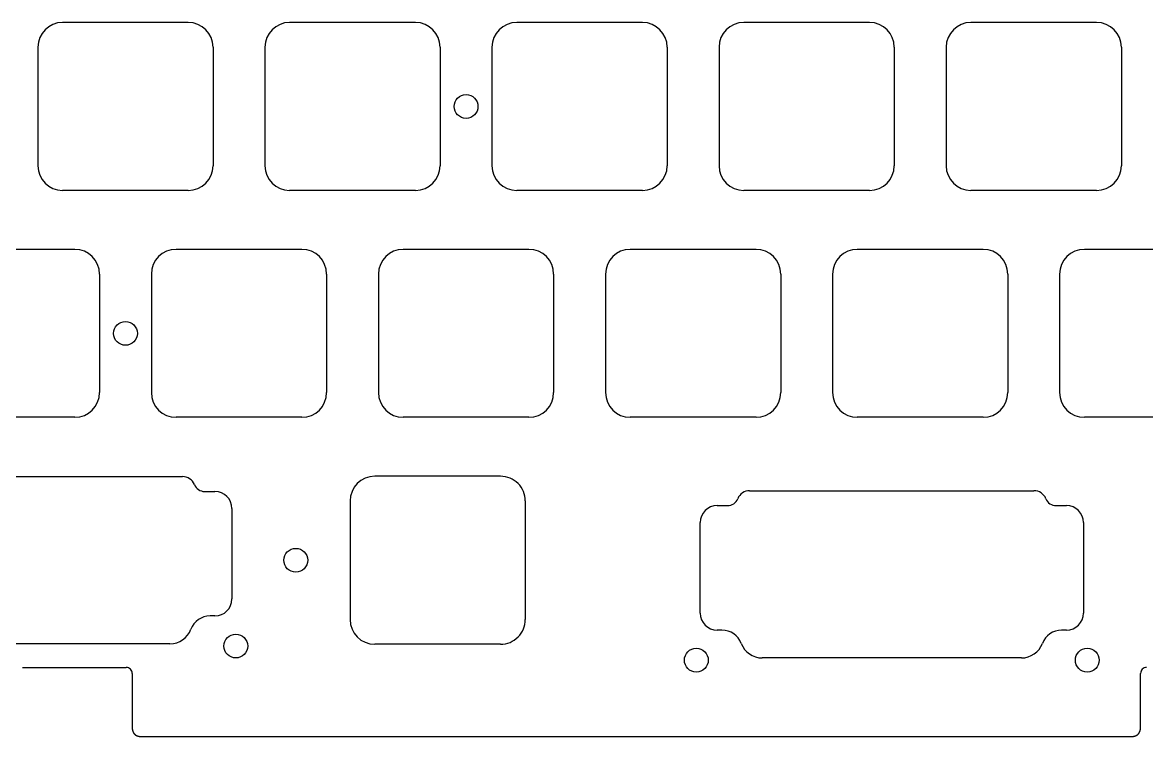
# Model space of a CAD drawing. Header units: millimetres. Extents: x -9 to 276, y -91 to 15.
# Drawn here: x 81.8 to 176.1, y -91 to -31 of the extents above; entities that cross this region are included whole.
import ezdxf

# ---------------------------------------------------------------- set-up
doc = ezdxf.new("R2010")
doc.units = ezdxf.units.MM
doc.layers.add('Edge.Cuts', color=53, linetype='CONTINUOUS', true_color=0xc8a339)

msp = doc.modelspace()

# ---------------------------------------------------------------- linework, layer by layer
at = {"layer": 'Edge.Cuts', "linetype": 'CONTINUOUS'}
for p, q in [((95.7625, -31.05), (85.2125, -31.05)), ((114.8125, -31.05), (104.2625, -31.05)), ((133.8625, -31.05), (123.3125, -31.05)), ((152.9125, -31.05), (142.3625, -31.05)), ((171.9625, -31.05), (161.4125, -31.05)), ((83.1375, -33.125), (83.1375, -43.075)), ((97.8375, -33.125), (97.8375, -43.075)), ((102.1875, -33.125), (102.1875, -43.075)), ((116.8875, -33.125), (116.8875, -43.075)), ((121.2375, -33.125), (121.2375, -43.075)), ((135.9375, -33.125), (135.9375, -43.075)), ((140.2875, -33.125), (140.2875, -43.075)), ((154.9875, -33.125), (154.9875, -43.075)), ((159.3375, -33.125), (159.3375, -43.075)), ((174.0375, -33.125), (174.0375, -43.075)), ((95.7625, -45.15), (85.2125, -45.15)), ((114.8125, -45.15), (104.2625, -45.15)), ((133.8625, -45.15), (123.3125, -45.15)), ((152.9125, -45.15), (142.3625, -45.15)), ((171.9625, -45.15), (161.4125, -45.15)), ((86.2375, -50.1), (75.6875, -50.1)), ((105.2875, -50.1), (94.7375, -50.1)), ((124.3375, -50.1), (113.7875, -50.1)), ((143.3875, -50.1), (132.8375, -50.1)), ((162.4375, -50.1), (151.8875, -50.1)), ((181.4875, -50.1), (170.9375, -50.1)), ((88.3125, -52.175), (88.3125, -62.125)), ((92.6625, -52.175), (92.6625, -62.125)), ((107.3625, -52.175), (107.3625, -62.125)), ((111.7125, -52.175), (111.7125, -62.125)), ((126.4125, -52.175), (126.4125, -62.125)), ((130.7625, -52.175), (130.7625, -62.125)), ((145.4625, -52.175), (145.4625, -62.125)), ((149.8125, -52.175), (149.8125, -62.125)), ((164.5125, -52.175), (164.5125, -62.125)), ((168.8625, -52.175), (168.8625, -62.125)), ((86.2375, -64.2), (75.6875, -64.2)), ((105.2875, -64.2), (94.7375, -64.2)), ((124.3375, -64.2), (113.7875, -64.2)), ((143.3875, -64.2), (132.8375, -64.2)), ((162.4375, -64.2), (151.8875, -64.2)), ((181.4875, -64.2), (170.9375, -64.2)), ((81.849147, -85.199997), (90.550147, -85.199997)), ((91.050147, -85.699997), (91.050147, -90.199997)), ((175.649852, -90.199997), (175.649852, -85.699997)), ((91.050147, -90.199997), (91.050157, -90.205644)), ((91.050157, -90.205644), (91.050187, -90.211271)), ((91.050187, -90.211271), (91.050237, -90.216858)), ((91.050237, -90.216858), (91.050306, -90.222425)), ((91.050306, -90.222425), (91.050396, -90.227953)), ((91.050396, -90.227953), (91.050504, -90.233461)), ((91.050504, -90.233461), (91.050633, -90.23893)), ((91.050633, -90.23893), (91.05078, -90.24438)), ((91.05078, -90.24438), (91.050947, -90.249791)), ((91.050947, -90.249791), (91.051133, -90.255183)), ((91.051133, -90.255183), (91.051338, -90.260537)), ((91.051338, -90.260537), (91.051562, -90.265871)), ((91.051562, -90.265871), (91.051804, -90.271168)), ((91.051804, -90.271168), (91.052066, -90.276445)), ((91.052066, -90.276445), (91.052346, -90.281686)), ((91.052346, -90.281686), (91.052645, -90.286907)), ((91.052645, -90.286907), (91.052962, -90.292092)), ((91.052962, -90.292092), (91.053298, -90.297257)), ((91.053298, -90.297257), (91.053651, -90.302386)), ((91.053651, -90.302386), (91.054023, -90.307497)), ((91.054023, -90.307497), (91.054413, -90.312571)), ((91.054413, -90.312571), (91.054821, -90.317627)), ((91.054821, -90.317627), (91.055247, -90.322647)), ((91.055247, -90.322647), (91.055691, -90.327648)), ((91.055691, -90.327648), (91.056152, -90.332615)), ((91.056152, -90.332615), (91.056632, -90.337563)), ((91.056632, -90.337563), (91.057128, -90.342476)), ((91.057128, -90.342476), (91.057642, -90.347371)), ((91.057642, -90.347371), (91.058173, -90.352231)), ((91.058173, -90.352231), (91.058722, -90.357074)), ((91.058722, -90.357074), (91.059288, -90.361882)), ((91.059288, -90.361882), (91.059871, -90.366672)), ((91.059871, -90.366672), (91.06047, -90.371429)), ((91.06047, -90.371429), (91.061088, -90.376168)), ((91.061088, -90.376168), (91.061721, -90.380874)), ((91.061721, -90.380874), (91.062372, -90.385562)), ((91.062372, -90.385562), (91.063039, -90.390217)), ((91.063039, -90.390217), (91.063723, -90.394854)), ((91.063723, -90.394854), (91.064423, -90.399459)), ((91.064423, -90.399459), (91.065141, -90.404047)), ((91.065141, -90.404047), (91.065873, -90.408602)), ((91.065873, -90.408602), (91.066624, -90.41314)), ((91.066624, -90.41314), (91.067389, -90.417646)), ((91.067389, -90.417646), (91.068171, -90.422135)), ((91.068171, -90.422135), (91.068969, -90.426593)), ((91.068969, -90.426593), (91.069784, -90.431034)), ((91.069784, -90.431034), (91.070613, -90.435443)), ((91.070613, -90.435443), (91.07146, -90.439836)), ((91.07146, -90.439836), (91.072321, -90.444198)), ((91.072321, -90.444198), (91.073199, -90.448543)), ((91.073199, -90.448543), (91.074091, -90.452858)), ((91.074091, -90.452858), (91.075001, -90.457156)), ((91.075001, -90.457156), (91.075924, -90.461425)), ((91.075924, -90.461425), (91.076864, -90.465676)), ((91.076864, -90.465676), (91.077819, -90.469898)), ((91.077819, -90.469898), (91.07879, -90.474104)), ((91.07879, -90.474104), (91.079775, -90.478281)), ((91.079775, -90.478281), (91.080777, -90.482441)), ((91.080777, -90.482441), (91.081792, -90.486572)), ((91.081792, -90.486572), (91.082824, -90.490687)), ((91.082824, -90.490687), (91.083869, -90.494773)), ((91.083869, -90.494773), (91.084931, -90.498844)), ((91.084931, -90.498844), (91.086007, -90.502886)), ((91.086007, -90.502886), (91.087098, -90.506912)), ((91.087098, -90.506912), (91.088203, -90.510911)), ((91.088203, -90.510911), (91.089325, -90.514893)), ((91.089325, -90.514893), (91.090459, -90.518848)), ((91.090459, -90.518848), (91.09161, -90.522788)), ((91.09161, -90.522788), (91.092773, -90.5267)), ((91.092773, -90.5267), (91.093953, -90.530596)), ((175.604724, -90.53488), (175.607094, -90.527139)), ((175.607094, -90.527139), (175.609405, -90.519313)), ((175.609405, -90.519313), (175.611658, -90.511402)), ((175.611658, -90.511402), (175.613853, -90.503405)), ((175.613853, -90.503405), (175.615988, -90.495321)), ((175.615988, -90.495321), (175.618064, -90.487148)), ((175.618064, -90.487148), (175.620079, -90.478887)), ((175.620079, -90.478887), (175.622034, -90.470536)), ((175.622034, -90.470536), (175.623928, -90.462094)), ((175.623928, -90.462094), (175.625761, -90.45356)), ((175.625761, -90.45356), (175.627531, -90.444934)), ((175.627531, -90.444934), (175.629239, -90.436214)), ((175.629239, -90.436214), (175.630884, -90.427399)), ((175.630884, -90.427399), (175.632465, -90.418489)), ((175.632465, -90.418489), (175.633982, -90.409482)), ((175.633982, -90.409482), (175.635434, -90.400377)), ((175.635434, -90.400377), (175.63682, -90.391174)), ((175.63682, -90.391174), (175.638141, -90.381872)), ((175.638141, -90.381872), (175.639395, -90.372469)), ((175.639395, -90.372469), (175.640581, -90.362964)), ((175.640581, -90.362964), (175.6417, -90.353356)), ((175.6417, -90.353356), (175.64275, -90.343645)), ((175.64275, -90.343645), (175.643731, -90.33383)), ((175.643731, -90.33383), (175.644642, -90.323908)), ((175.644642, -90.323908), (175.645482, -90.31388)), ((175.645482, -90.31388), (175.646251, -90.303744)), ((175.646251, -90.303744), (175.646948, -90.293499)), ((175.646948, -90.293499), (175.647571, -90.283144)), ((175.647571, -90.283144), (175.648122, -90.272678)), ((175.648122, -90.272678), (175.648598, -90.2621)), ((175.648598, -90.2621), (175.648998, -90.251408)), ((175.648998, -90.251408), (175.649323, -90.240603)), ((175.649323, -90.240603), (175.649571, -90.229682)), ((175.649571, -90.229682), (175.649742, -90.218644)), ((175.649742, -90.218644), (175.649834, -90.207489)), ((175.649834, -90.207489), (175.649852, -90.199997)), ((91.093953, -90.530596), (91.095146, -90.534466)), ((91.095146, -90.534466), (91.096354, -90.53832)), ((91.096354, -90.53832), (91.097576, -90.542148)), ((91.097576, -90.542148), (91.098813, -90.54596)), ((91.098813, -90.54596), (91.100064, -90.549746)), ((91.100064, -90.549746), (91.10133, -90.553517)), ((91.10133, -90.553517), (91.102608, -90.557262)), ((91.102608, -90.557262), (91.103903, -90.560992)), ((91.103903, -90.560992), (91.10521, -90.564696)), ((91.10521, -90.564696), (91.106532, -90.568385)), ((91.106532, -90.568385), (91.107867, -90.572049)), ((91.107867, -90.572049), (91.109218, -90.575698)), ((91.109218, -90.575698), (91.110581, -90.579322)), ((91.110581, -90.579322), (91.111959, -90.582931)), ((91.111959, -90.582931), (91.11335, -90.586516)), ((91.11335, -90.586516), (91.114757, -90.590085)), ((91.114757, -90.590085), (91.116175, -90.593631)), ((91.116175, -90.593631), (91.117609, -90.597162)), ((91.117609, -90.597162), (91.119055, -90.600669)), ((91.119055, -90.600669), (91.120516, -90.604161)), ((91.120516, -90.604161), (91.12199, -90.60763)), ((91.12199, -90.60763), (91.123479, -90.611084)), ((91.123479, -90.611084), (91.124979, -90.614515)), ((91.124979, -90.614515), (91.126496, -90.617931)), ((91.126496, -90.617931), (91.128024, -90.621324)), ((91.128024, -90.621324), (91.129567, -90.624703)), ((91.129567, -90.624703), (91.131122, -90.62806)), ((91.131122, -90.62806), (91.132692, -90.631401)), ((91.132692, -90.631401), (91.134274, -90.634721)), ((91.134274, -90.634721), (91.135871, -90.638026)), ((91.135871, -90.638026), (91.13748, -90.64131)), ((91.13748, -90.64131), (91.139104, -90.644578)), ((91.139104, -90.644578), (91.14074, -90.647826)), ((91.14074, -90.647826), (91.142391, -90.651059)), ((91.142391, -90.651059), (91.144054, -90.654271)), ((91.144054, -90.654271), (91.145732, -90.657468)), ((91.145732, -90.657468), (91.147421, -90.660645)), ((91.147421, -90.660645), (91.149125, -90.663807)), ((91.149125, -90.663807), (91.150842, -90.666949)), ((91.150842, -90.666949), (91.152573, -90.670076)), ((91.152573, -90.670076), (91.154315, -90.673183)), ((91.154315, -90.673183), (91.156073, -90.676276)), ((91.156073, -90.676276), (91.157842, -90.679349)), ((91.157842, -90.679349), (91.159626, -90.682408)), ((91.159626, -90.682408), (91.161422, -90.685447)), ((91.161422, -90.685447), (91.163233, -90.688472)), ((91.163233, -90.688472), (91.165056, -90.691477)), ((91.165056, -90.691477), (91.166893, -90.694469)), ((91.166893, -90.694469), (91.168742, -90.697441)), ((91.168742, -90.697441), (91.170606, -90.700399)), ((91.170606, -90.700399), (91.172482, -90.703339)), ((91.172482, -90.703339), (91.174372, -90.706264)), ((91.174372, -90.706264), (91.176274, -90.709171)), ((91.176274, -90.709171), (91.178191, -90.712063)), ((91.178191, -90.712063), (91.18012, -90.714938)), ((91.18012, -90.714938), (91.182064, -90.717798)), ((91.182064, -90.717798), (91.184019, -90.720641)), ((91.184019, -90.720641), (91.185989, -90.723469)), ((91.185989, -90.723469), (91.187972, -90.72628)), ((91.187972, -90.72628), (91.189968, -90.729076)), ((91.189968, -90.729076), (91.191977, -90.731856)), ((91.191977, -90.731856), (91.194001, -90.734621)), ((91.194001, -90.734621), (91.196037, -90.737369)), ((91.196037, -90.737369), (91.198087, -90.740103)), ((91.198087, -90.740103), (91.200149, -90.74282)), ((91.200149, -90.74282), (91.202226, -90.745523)), ((91.202226, -90.745523), (91.204316, -90.74821)), ((91.204316, -90.74821), (91.20642, -90.750882)), ((91.20642, -90.750882), (91.208536, -90.753538)), ((91.208536, -90.753538), (91.210667, -90.75618)), ((91.210667, -90.75618), (91.212811, -90.758806)), ((91.212811, -90.758806), (91.214969, -90.761418)), ((91.214969, -90.761418), (91.217139, -90.764014)), ((91.217139, -90.764014), (91.219324, -90.766596)), ((91.219324, -90.766596), (91.221522, -90.769163)), ((91.221522, -90.769163), (91.223735, -90.771715)), ((91.223735, -90.771715), (91.22596, -90.774252)), ((91.22596, -90.774252), (91.2282, -90.776774)), ((91.2282, -90.776774), (91.230453, -90.779282)), ((91.230453, -90.779282), (91.23272, -90.781775)), ((91.23272, -90.781775), (91.235001, -90.784254)), ((91.235001, -90.784254), (91.237295, -90.786718)), ((91.237295, -90.786718), (91.239604, -90.789168)), ((91.239604, -90.789168), (91.241926, -90.791604)), ((91.241926, -90.791604), (91.244263, -90.794025)), ((91.244263, -90.794025), (91.246613, -90.796431)), ((91.246613, -90.796431), (91.248978, -90.798824)), ((91.248978, -90.798824), (91.251356, -90.801202)), ((91.251356, -90.801202), (91.256156, -90.805917)), ((91.256156, -90.805917), (91.261012, -90.810574)), ((91.261012, -90.810574), (91.265926, -90.815176)), ((91.265926, -90.815176), (91.270897, -90.819722)), ((91.270897, -90.819722), (91.275926, -90.824213)), ((91.275926, -90.824213), (91.281013, -90.828649)), ((91.281013, -90.828649), (91.286159, -90.833029)), ((91.286159, -90.833029), (91.291364, -90.837355)), ((91.291364, -90.837355), (91.296629, -90.841627)), ((91.296629, -90.841627), (91.301955, -90.845844)), ((91.301955, -90.845844), (91.30734, -90.850007)), ((91.30734, -90.850007), (91.312787, -90.854116)), ((91.312787, -90.854116), (91.318296, -90.858172)), ((91.318296, -90.858172), (91.323866, -90.862174)), ((91.323866, -90.862174), (91.3295, -90.866122)), ((91.3295, -90.866122), (91.335196, -90.870017)), ((91.335196, -90.870017), (91.340956, -90.873858)), ((91.340956, -90.873858), (91.346781, -90.877647)), ((91.346781, -90.877647), (91.352671, -90.881382)), ((91.352671, -90.881382), (91.358626, -90.885063)), ((91.358626, -90.885063), (91.364647, -90.888692)), ((91.364647, -90.888692), (91.370735, -90.892267)), ((91.370735, -90.892267), (91.376891, -90.895789)), ((91.376891, -90.895789), (91.383115, -90.899258)), ((91.383115, -90.899258), (91.389407, -90.902674)), ((91.389407, -90.902674), (91.395769, -90.906036)), ((91.395769, -90.906036), (91.402201, -90.909344)), ((91.402201, -90.909344), (91.408704, -90.912599)), ((91.408704, -90.912599), (91.415279, -90.915801)), ((91.415279, -90.915801), (91.421926, -90.918948)), ((91.421926, -90.918948), (91.428646, -90.922042)), ((91.428646, -90.922042), (91.435439, -90.925081)), ((91.435439, -90.925081), (91.442308, -90.928066)), ((91.442308, -90.928066), (91.449251, -90.930996)), ((91.449251, -90.930996), (91.456271, -90.933871)), ((91.456271, -90.933871), (91.463367, -90.936692)), ((91.463367, -90.936692), (91.470541, -90.939457)), ((91.470541, -90.939457), (91.477794, -90.942166)), ((91.477794, -90.942166), (91.485126, -90.94482)), ((91.485126, -90.94482), (91.492538, -90.947417)), ((91.492538, -90.947417), (91.500031, -90.949958)), ((91.500031, -90.949958), (91.507606, -90.952442)), ((91.507606, -90.952442), (91.515264, -90.954869)), ((91.515264, -90.954869), (91.523005, -90.957239)), ((91.523005, -90.957239), (91.530831, -90.95955)), ((91.530831, -90.95955), (91.538742, -90.961803)), ((91.538742, -90.961803), (91.546739, -90.963998)), ((91.546739, -90.963998), (91.554823, -90.966133)), ((91.554823, -90.966133), (91.562996, -90.968209)), ((91.562996, -90.968209), (91.571257, -90.970224)), ((91.571257, -90.970224), (91.579608, -90.972179)), ((91.579608, -90.972179), (91.58805, -90.974073)), ((91.58805, -90.974073), (91.596584, -90.975906)), ((91.596584, -90.975906), (91.60521, -90.977676)), ((91.60521, -90.977676), (91.61393, -90.979384)), ((91.61393, -90.979384), (91.622745, -90.981029)), ((91.622745, -90.981029), (91.631655, -90.98261)), ((91.631655, -90.98261), (91.640662, -90.984127)), ((91.640662, -90.984127), (91.649767, -90.985579)), ((91.649767, -90.985579), (91.65897, -90.986965)), ((91.65897, -90.986965), (91.668272, -90.988286)), ((91.668272, -90.988286), (91.677675, -90.98954)), ((91.677675, -90.98954), (91.68718, -90.990726)), ((91.68718, -90.990726), (91.696788, -90.991845)), ((91.696788, -90.991845), (91.706499, -90.992895)), ((91.706499, -90.992895), (91.716314, -90.993876)), ((91.716314, -90.993876), (91.726236, -90.994787)), ((91.726236, -90.994787), (91.736264, -90.995627)), ((91.736264, -90.995627), (91.7464, -90.996396)), ((91.7464, -90.996396), (91.756645, -90.997093)), ((91.756645, -90.997093), (91.767, -90.997716)), ((91.767, -90.997716), (91.777466, -90.998267)), ((91.777466, -90.998267), (91.788044, -90.998743)), ((91.788044, -90.998743), (91.798736, -90.999143)), ((91.798736, -90.999143), (91.809541, -90.999468)), ((91.809541, -90.999468), (91.820462, -90.999716)), ((91.820462, -90.999716), (91.8315, -90.999887)), ((91.8315, -90.999887), (91.842655, -90.999979)), ((91.842655, -90.999979), (91.850147, -90.999997)), ((91.850147, -90.999997), (174.849852, -90.999997)), ((174.849852, -90.999997), (174.855499, -90.999987)), ((174.855499, -90.999987), (174.861126, -90.999957)), ((174.861126, -90.999957), (174.866713, -90.999907)), ((174.866713, -90.999907), (174.87228, -90.999838)), ((174.87228, -90.999838), (174.877808, -90.999748)), ((174.877808, -90.999748), (174.883316, -90.99964)), ((174.883316, -90.99964), (174.888785, -90.999511)), ((174.888785, -90.999511), (174.894235, -90.999364)), ((174.894235, -90.999364), (174.899646, -90.999197)), ((174.899646, -90.999197), (174.905038, -90.999011)), ((174.905038, -90.999011), (174.910392, -90.998806)), ((174.910392, -90.998806), (174.915726, -90.998582)), ((174.915726, -90.998582), (174.921023, -90.99834)), ((174.921023, -90.99834), (174.9263, -90.998078)), ((174.9263, -90.998078), (174.931541, -90.997798)), ((174.931541, -90.997798), (174.936762, -90.997499)), ((174.936762, -90.997499), (174.941947, -90.997182)), ((174.941947, -90.997182), (174.947112, -90.996846)), ((174.947112, -90.996846), (174.952241, -90.996493)), ((174.952241, -90.996493), (174.957352, -90.996121)), ((174.957352, -90.996121), (174.962426, -90.995731)), ((174.962426, -90.995731), (174.967482, -90.995323)), ((174.967482, -90.995323), (174.972502, -90.994897)), ((174.972502, -90.994897), (174.977503, -90.994453)), ((174.977503, -90.994453), (174.98247, -90.993992)), ((174.98247, -90.993992), (174.987418, -90.993512)), ((174.987418, -90.993512), (174.992331, -90.993016)), ((174.992331, -90.993016), (174.997226, -90.992502)), ((174.997226, -90.992502), (175.002086, -90.991971)), ((175.002086, -90.991971), (175.006929, -90.991422)), ((175.006929, -90.991422), (175.011737, -90.990856)), ((175.011737, -90.990856), (175.016527, -90.990273)), ((175.016527, -90.990273), (175.021284, -90.989674)), ((175.021284, -90.989674), (175.026023, -90.989056)), ((175.026023, -90.989056), (175.030729, -90.988423)), ((175.030729, -90.988423), (175.035417, -90.987772)), ((175.035417, -90.987772), (175.040072, -90.987105)), ((175.040072, -90.987105), (175.044709, -90.986421)), ((175.044709, -90.986421), (175.049314, -90.985721)), ((175.049314, -90.985721), (175.053902, -90.985003)), ((175.053902, -90.985003), (175.058457, -90.984271)), ((175.058457, -90.984271), (175.062995, -90.98352)), ((175.062995, -90.98352), (175.067501, -90.982755)), ((175.067501, -90.982755), (175.07199, -90.981973)), ((175.07199, -90.981973), (175.076448, -90.981175)), ((175.076448, -90.981175), (175.080889, -90.98036)), ((175.080889, -90.98036), (175.085298, -90.979531)), ((175.085298, -90.979531), (175.089691, -90.978684)), ((175.089691, -90.978684), (175.094053, -90.977823)), ((175.094053, -90.977823), (175.098398, -90.976945)), ((175.098398, -90.976945), (175.102713, -90.976053)), ((175.102713, -90.976053), (175.107011, -90.975143)), ((175.107011, -90.975143), (175.11128, -90.97422)), ((175.11128, -90.97422), (175.115531, -90.97328)), ((175.115531, -90.97328), (175.119753, -90.972325)), ((175.119753, -90.972325), (175.123959, -90.971354)), ((175.123959, -90.971354), (175.128136, -90.970369)), ((175.128136, -90.970369), (175.132296, -90.969367)), ((175.132296, -90.969367), (175.136427, -90.968352)), ((175.136427, -90.968352), (175.140542, -90.96732)), ((175.140542, -90.96732), (175.144628, -90.966275)), ((175.144628, -90.966275), (175.148699, -90.965213)), ((175.148699, -90.965213), (175.152741, -90.964137)), ((175.152741, -90.964137), (175.156767, -90.963046)), ((175.156767, -90.963046), (175.160766, -90.961941)), ((175.160766, -90.961941), (175.164748, -90.960819)), ((175.164748, -90.960819), (175.168703, -90.959685)), ((175.168703, -90.959685), (175.172643, -90.958534)), ((175.172643, -90.958534), (175.176555, -90.957371)), ((175.176555, -90.957371), (175.180451, -90.956191)), ((175.180451, -90.956191), (175.184321, -90.954998)), ((175.184321, -90.954998), (175.188175, -90.95379)), ((175.188175, -90.95379), (175.192003, -90.952568)), ((175.192003, -90.952568), (175.195815, -90.951331)), ((175.195815, -90.951331), (175.199601, -90.95008)), ((175.199601, -90.95008), (175.203372, -90.948814)), ((175.203372, -90.948814), (175.207117, -90.947536)), ((175.207117, -90.947536), (175.210847, -90.946241)), ((175.210847, -90.946241), (175.214551, -90.944934)), ((175.214551, -90.944934), (175.21824, -90.943612)), ((175.21824, -90.943612), (175.221904, -90.942277)), ((175.221904, -90.942277), (175.225553, -90.940926)), ((175.225553, -90.940926), (175.229177, -90.939563)), ((175.229177, -90.939563), (175.232786, -90.938185)), ((175.232786, -90.938185), (175.236371, -90.936794)), ((175.236371, -90.936794), (175.23994, -90.935387)), ((175.23994, -90.935387), (175.243486, -90.933969)), ((175.243486, -90.933969), (175.247017, -90.932535)), ((175.247017, -90.932535), (175.250524, -90.931089)), ((175.250524, -90.931089), (175.254016, -90.929628)), ((175.254016, -90.929628), (175.257485, -90.928154)), ((175.257485, -90.928154), (175.260939, -90.926665)), ((175.260939, -90.926665), (175.26437, -90.925165)), ((175.26437, -90.925165), (175.267786, -90.923648)), ((175.267786, -90.923648), (175.271179, -90.92212)), ((175.271179, -90.92212), (175.274558, -90.920577)), ((175.274558, -90.920577), (175.277915, -90.919022)), ((175.277915, -90.919022), (175.281256, -90.917452)), ((175.281256, -90.917452), (175.284576, -90.91587)), ((175.284576, -90.91587), (175.287881, -90.914273)), ((175.287881, -90.914273), (175.291165, -90.912664)), ((175.291165, -90.912664), (175.294433, -90.91104)), ((175.294433, -90.91104), (175.297681, -90.909404)), ((175.297681, -90.909404), (175.300914, -90.907753)), ((175.300914, -90.907753), (175.304126, -90.90609)), ((175.304126, -90.90609), (175.307323, -90.904412)), ((175.307323, -90.904412), (175.3105, -90.902723)), ((175.3105, -90.902723), (175.313662, -90.901019)), ((175.313662, -90.901019), (175.316804, -90.899302)), ((175.316804, -90.899302), (175.319931, -90.897571)), ((175.319931, -90.897571), (175.323038, -90.895829)), ((175.323038, -90.895829), (175.326131, -90.894071)), ((175.326131, -90.894071), (175.329204, -90.892302)), ((175.329204, -90.892302), (175.332263, -90.890518)), ((175.332263, -90.890518), (175.335302, -90.888722)), ((175.335302, -90.888722), (175.338327, -90.886911)), ((175.338327, -90.886911), (175.341332, -90.885088)), ((175.341332, -90.885088), (175.344324, -90.883251)), ((175.344324, -90.883251), (175.347296, -90.881402)), ((175.347296, -90.881402), (175.350254, -90.879538)), ((175.350254, -90.879538), (175.353194, -90.877662)), ((175.353194, -90.877662), (175.356119, -90.875772)), ((175.356119, -90.875772), (175.359026, -90.87387)), ((175.359026, -90.87387), (175.361918, -90.871953)), ((175.361918, -90.871953), (175.364793, -90.870024)), ((175.364793, -90.870024), (175.367653, -90.86808)), ((175.367653, -90.86808), (175.370496, -90.866125)), ((175.370496, -90.866125), (175.373324, -90.864155)), ((175.373324, -90.864155), (175.376135, -90.862172)), ((175.376135, -90.862172), (175.378931, -90.860176)), ((175.378931, -90.860176), (175.381711, -90.858167)), ((175.381711, -90.858167), (175.384476, -90.856143)), ((175.384476, -90.856143), (175.387224, -90.854107)), ((175.387224, -90.854107), (175.389958, -90.852057)), ((175.389958, -90.852057), (175.392675, -90.849995)), ((175.392675, -90.849995), (175.395378, -90.847918)), ((175.395378, -90.847918), (175.398065, -90.845828)), ((175.398065, -90.845828), (175.400737, -90.843724)), ((175.400737, -90.843724), (175.403393, -90.841608)), ((175.403393, -90.841608), (175.406035, -90.839477)), ((175.406035, -90.839477), (175.408661, -90.837333)), ((175.408661, -90.837333), (175.411273, -90.835175)), ((175.411273, -90.835175), (175.413869, -90.833005)), ((175.413869, -90.833005), (175.416451, -90.83082)), ((175.416451, -90.83082), (175.419018, -90.828622)), ((175.419018, -90.828622), (175.42157, -90.826409)), ((175.42157, -90.826409), (175.424107, -90.824184)), ((175.424107, -90.824184), (175.426629, -90.821944)), ((175.426629, -90.821944), (175.429137, -90.819691)), ((175.429137, -90.819691), (175.43163, -90.817424)), ((175.43163, -90.817424), (175.434109, -90.815143)), ((175.434109, -90.815143), (175.436573, -90.812849)), ((175.436573, -90.812849), (175.439023, -90.81054)), ((175.439023, -90.81054), (175.441459, -90.808218)), ((175.441459, -90.808218), (175.44388, -90.805881)), ((175.44388, -90.805881), (175.446286, -90.803531)), ((175.446286, -90.803531), (175.448679, -90.801166)), ((175.448679, -90.801166), (175.451057, -90.798788)), ((175.451057, -90.798788), (175.455772, -90.793988)), ((175.455772, -90.793988), (175.460429, -90.789132)), ((175.460429, -90.789132), (175.465031, -90.784218)), ((175.465031, -90.784218), (175.469577, -90.779247)), ((175.469577, -90.779247), (175.474068, -90.774218)), ((175.474068, -90.774218), (175.478504, -90.769131)), ((175.478504, -90.769131), (175.482884, -90.763985)), ((175.482884, -90.763985), (175.48721, -90.75878)), ((175.48721, -90.75878), (175.491482, -90.753515)), ((175.491482, -90.753515), (175.495699, -90.748189)), ((175.495699, -90.748189), (175.499862, -90.742804)), ((175.499862, -90.742804), (175.503971, -90.737357)), ((175.503971, -90.737357), (175.508027, -90.731848)), ((175.508027, -90.731848), (175.512029, -90.726278)), ((175.512029, -90.726278), (175.515977, -90.720644)), ((175.515977, -90.720644), (175.519872, -90.714948)), ((175.519872, -90.714948), (175.523713, -90.709188)), ((175.523713, -90.709188), (175.527502, -90.703363)), ((175.527502, -90.703363), (175.531237, -90.697473)), ((175.531237, -90.697473), (175.534918, -90.691518)), ((175.534918, -90.691518), (175.538547, -90.685497)), ((175.538547, -90.685497), (175.542122, -90.679409)), ((175.542122, -90.679409), (175.545644, -90.673253)), ((175.545644, -90.673253), (175.549113, -90.667029)), ((175.549113, -90.667029), (175.552529, -90.660737)), ((175.552529, -90.660737), (175.555891, -90.654375)), ((175.555891, -90.654375), (175.559199, -90.647943)), ((175.559199, -90.647943), (175.562454, -90.64144)), ((175.562454, -90.64144), (175.565656, -90.634865)), ((175.565656, -90.634865), (175.568803, -90.628218)), ((175.568803, -90.628218), (175.571897, -90.621498)), ((175.571897, -90.621498), (175.574936, -90.614705)), ((175.574936, -90.614705), (175.577921, -90.607836)), ((175.577921, -90.607836), (175.580851, -90.600893)), ((175.580851, -90.600893), (175.583726, -90.593873)), ((175.583726, -90.593873), (175.586547, -90.586777)), ((175.586547, -90.586777), (175.589312, -90.579603)), ((175.589312, -90.579603), (175.592021, -90.57235)), ((175.592021, -90.57235), (175.594675, -90.565018)), ((175.594675, -90.565018), (175.597272, -90.557606)), ((175.597272, -90.557606), (175.599813, -90.550113)), ((175.599813, -90.550113), (175.602297, -90.542538)), ((175.602297, -90.542538), (175.604724, -90.53488))]:
    msp.add_line(p, q, dxfattribs=at)
at = {"layer": 'Edge.Cuts', "linetype": 'Continuous'}
for p, q in [((71.41593, -69.1724), (95.27117, -69.1724)), ((121.95625, -69.15), (111.406249, -69.15)), ((97.12838, -70.42456), (97.99399, -70.42456)), ((142.85343, -70.363025), (166.70867, -70.363025)), ((109.33125, -71.225), (109.33125, -81.175001)), ((124.03125, -71.225), (124.03125, -81.175)), ((140.13061, -71.615185), (140.99622, -71.615185)), ((168.56588, -71.615185), (169.43149, -71.615185)), ((99.41899, -71.84956), (99.41899, -79.45044)), ((138.70561, -80.641065), (138.70561, -73.040185)), ((170.85649, -73.040185), (170.85649, -80.641065)), ((97.99399, -80.87544), (97.58995, -80.87544)), ((140.53465, -82.066065), (140.13061, -82.066065)), ((169.43149, -82.066065), (169.02745, -82.066065)), ((94.21905, -83.21191), (72.46805, -83.21191)), ((121.95625, -83.25), (111.40625, -83.25)), ((165.65655, -84.402535), (143.90555, -84.402535))]:
    msp.add_line(p, q, dxfattribs=at)
at = {"layer": 'Edge.Cuts'}
for centre in [(119.0625, -38.1), (90.4875, -57.15), (104.775, -76.2), (99.74375, -83.4), (138.38125, -84.590625), (171.18125, -84.590625)]:
    msp.add_circle(centre, 1, dxfattribs=at)
for centre, radius, start, end in [((85.2125, -33.125), 2.075, 90, 180), ((95.7625, -33.125), 2.075, 0, 90), ((104.2625, -33.125), 2.075, 90, 180), ((114.8125, -33.125), 2.075, 0, 90), ((123.3125, -33.125), 2.075, 90, 180), ((133.8625, -33.125), 2.075, 0, 90), ((142.3625, -33.125), 2.075, 90, 180), ((152.9125, -33.125), 2.075, 0, 90), ((161.4125, -33.125), 2.075, 90, 180), ((171.9625, -33.125), 2.075, 0, 90), ((85.2125, -43.075), 2.075, -180, -90), ((95.7625, -43.075), 2.075, -90, 0), ((104.2625, -43.075), 2.075, -180, -90), ((114.8125, -43.075), 2.075, -90, 0), ((123.3125, -43.075), 2.075, -180, -90), ((133.8625, -43.075), 2.075, -90, 0), ((142.3625, -43.075), 2.075, -180, -90), ((152.9125, -43.075), 2.075, -90, 0), ((161.4125, -43.075), 2.075, -180, -90), ((171.9625, -43.075), 2.075, -90, 0), ((86.2375, -52.175), 2.075, 0, 90), ((94.7375, -52.175), 2.075, 90, 180), ((105.2875, -52.175), 2.075, 0, 90), ((113.7875, -52.175), 2.075, 90, 180), ((124.3375, -52.175), 2.075, 0, 90), ((132.8375, -52.175), 2.075, 90, 180), ((143.3875, -52.175), 2.075, 0, 90), ((151.8875, -52.175), 2.075, 90, 180), ((162.4375, -52.175), 2.075, 0, 90), ((170.9375, -52.175), 2.075, 90, 180), ((86.2375, -62.125), 2.075, -90, 0), ((94.7375, -62.125), 2.075, -180, -90), ((105.2875, -62.125), 2.075, -90, 0), ((113.7875, -62.125), 2.075, -180, -90), ((124.3375, -62.125), 2.075, -90, 0), ((132.8375, -62.125), 2.075, -180, -90), ((143.3875, -62.125), 2.075, -90, 0), ((151.8875, -62.125), 2.075, -180, -90), ((162.4375, -62.125), 2.075, -90, 0), ((170.9375, -62.125), 2.075, -180, -90), ((95.27115, -70.2474), 1.075, 22.02389934, 89.99893403), ((111.4063, -71.225), 2.07505, 90.0014082, 180), ((121.9563, -71.225), 2.075, 0, 90.00138062), ((97.12835, -69.4961), 0.92846, 202.02625676, 270.00185132), ((97.99399, -71.84956), 1.425, 0, 90), ((142.853436, -71.438014), 1.074989, 90.00031979, 157.97636435), ((166.70865, -71.438025), 1.075, 22.02389934, 89.99893403), ((140.130611, -73.040186), 1.425001, 90.00004021, 179.99995979), ((140.996223, -70.686778), 0.928407, 269.99981486, 337.97740026), ((168.56575, -70.686925), 0.92826, 202.01712759, 270.0080241), ((169.43149, -73.040185), 1.425, 0, 90), ((97.99395, -79.4504), 1.42504, 270.00160826, 359.99839174), ((97.58995, -82.6004), 1.724938, 90, 159.45340178), ((140.130611, -80.641064), 1.425001, 180.00004021, 269.99995979), ((169.43145, -80.641025), 1.42504, 270.00160826, 359.99839174), ((94.21905, -81.337), 1.874943, 270, 339.45493501), ((111.4063, -81.175), 2.075, 180.00002761, 269.99861938), ((121.9563, -81.175), 2.07495, 269.99861935, 0), ((140.53466, -83.790997), 1.724932, 20.54603836, 90.00033216), ((169.0275, -83.791065), 1.724999, 90.00166075, 159.45274057), ((143.905564, -82.527574), 1.874961, 200.5461953, 269.99957218), ((165.65663, -82.527685), 1.874847, 269.99755518, 339.45579401), ((90.550179, -85.699985), 0.499988, -0.00137519, 90.00366702), ((176.149779, -85.699985), 0.499927, -270.00836538, -179.9986247)]:
    msp.add_arc(centre, radius, start, end, dxfattribs=at)

doc.saveas('drawing.dxf')
